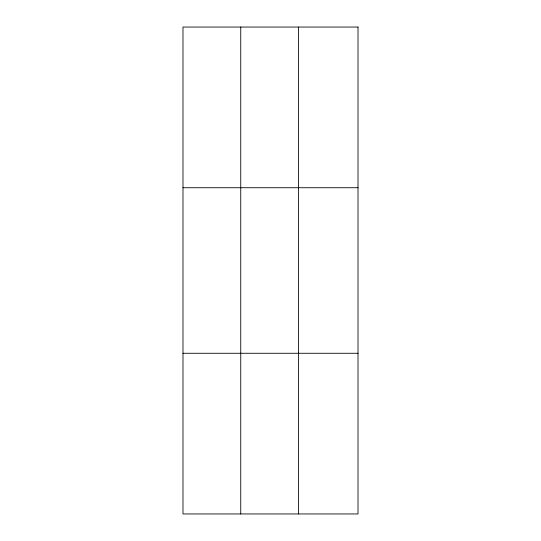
<?xml version="1.0" encoding="UTF-8"?>
<svg xmlns="http://www.w3.org/2000/svg" width="541" height="541" viewBox="0 0 541 541"><rect width="100%" height="100%" fill="white"/><g stroke="black" fill="none" stroke-linecap="round" stroke-linejoin="round"><path stroke-width="0.81" d="M240.745 513.95L240.745 27.05M298.504 513.95L298.504 27.05M182.986 187.727L358.014 187.727M182.986 353.273L358.014 353.273M358.014 27.05L358.014 513.95L182.986 513.95L182.986 27.05L358.014 27.05"/></g></svg>
